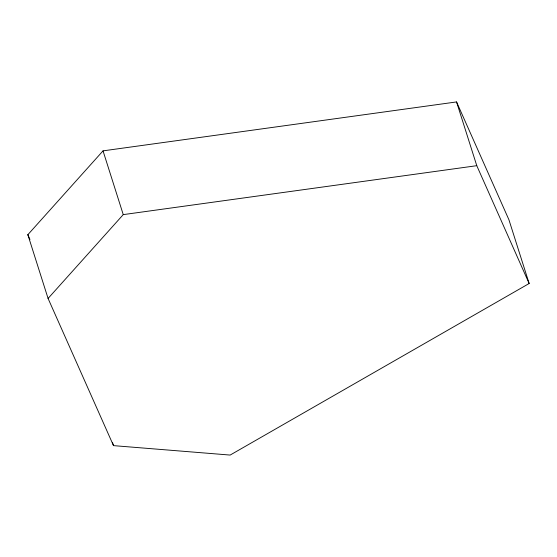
<?xml version="1.0" encoding="UTF-8"?>
<svg xmlns="http://www.w3.org/2000/svg" width="557" height="557" viewBox="0 0 557 557"><rect width="100%" height="100%" fill="white"/><g stroke="black" fill="none" stroke-linecap="round" stroke-linejoin="round"><path stroke-width="0.84" d="M27.85 234.706L103.031 150.863L456.552 101.931L508.924 219.757L529.15 283.506L230.138 455.069L113.496 445.628L48.076 298.455L27.85 234.706L29.96 239.454M48.076 298.455L123.25 214.619L476.778 165.687L529.15 283.506M456.552 101.931L476.778 165.687M103.031 150.863L123.25 214.619M112.444 442.321L113.496 445.628"/></g></svg>
